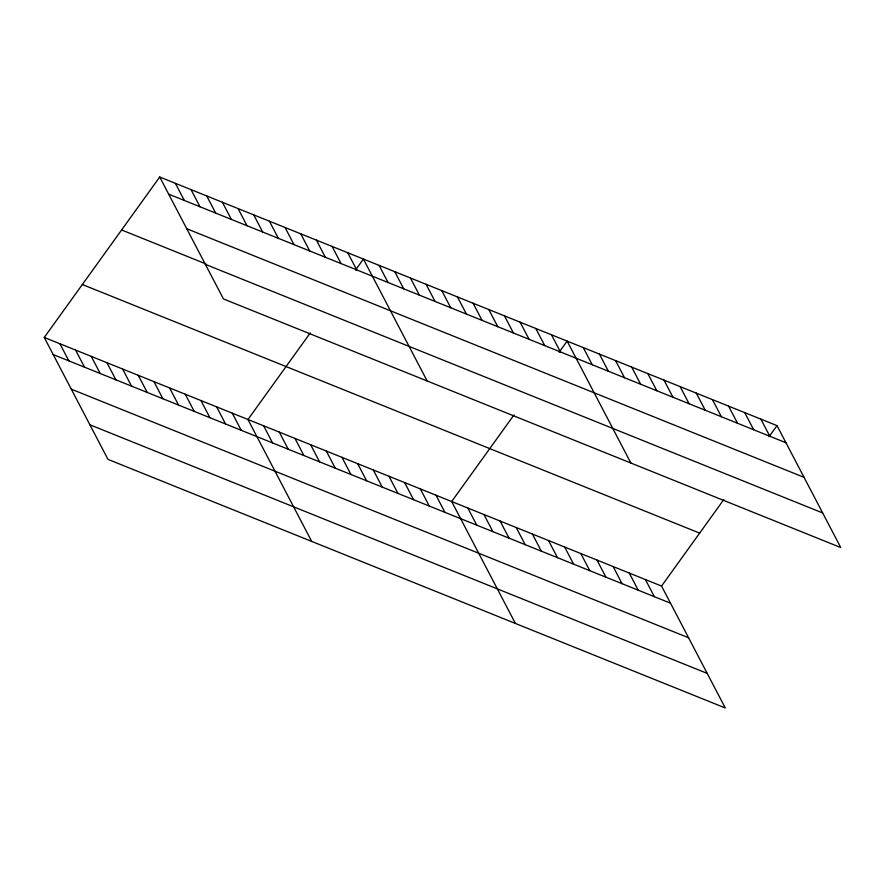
<?xml version="1.0" encoding="UTF-8"?>
<svg xmlns="http://www.w3.org/2000/svg" width="885" height="885" viewBox="0 0 885 885"><rect width="100%" height="100%" fill="white"/><g stroke="black" fill="none" stroke-linecap="round" stroke-linejoin="round"><path stroke-width="1.33" d="M44.25 337.451L661.549 586.058L725.291 707.978L107.981 459.37L44.25 337.451L159.709 177.022L777.019 425.63L840.75 547.549L223.451 298.942L159.709 177.022M310.226 332.981L247.955 419.501L311.697 541.41M355.482 270.091L363.425 259.062L427.156 380.981M513.931 415.021L451.671 501.541L515.402 623.449M559.198 352.13L567.13 341.101L630.872 463.021M661.549 586.058L723.808 499.549M769.076 436.659L777.019 425.63M168.659 194.147L785.968 442.754M186.746 228.728L804.045 477.336M121.61 229.967L205.984 263.951M205.364 264.349L822.674 512.957M82.349 284.516L699.659 533.124M53.2 354.575L670.498 603.183M71.276 389.157L688.585 637.764M89.905 424.789L707.203 673.396M760.868 419.125L769.817 436.25M744.727 412.631L753.677 429.745M728.576 406.126L737.526 423.24M712.436 399.622L721.386 416.747M696.296 393.117L705.245 410.242M680.145 386.623L689.094 403.737M664.004 380.119L672.954 397.232M647.853 373.614L656.803 390.739M631.713 367.109L640.663 384.234M615.562 360.615L624.511 377.729M599.422 354.111L608.371 371.224M583.281 347.606L592.231 364.731M551.466 334.795L560.415 351.909M535.79 328.479L544.74 345.604M520.126 322.173L529.075 339.287M645.408 579.564L654.358 596.678M504.45 315.856L513.4 332.981M629.257 573.06L638.207 590.173M488.785 309.551L497.735 326.665M613.117 566.555L622.067 583.68M473.11 303.234L482.059 320.359M596.977 560.05L605.926 577.175M457.445 296.929L466.395 314.042M580.825 553.556L589.775 570.67M441.77 290.612L450.719 307.737M564.685 547.052L573.635 564.165M426.105 284.306L435.055 301.431M548.534 540.547L557.484 557.672M410.43 278.001L419.379 295.114M532.394 534.042L541.343 551.167M394.765 271.684L403.715 288.809M516.254 527.548L525.203 544.662M379.09 265.378L388.039 282.492M500.102 521.044L509.052 538.157M347.75 252.756L356.699 269.87M483.962 514.539L492.912 531.664M332.085 246.439L341.035 263.564M467.811 508.034L476.761 525.159M316.41 240.134L325.359 257.247M300.745 233.817L309.695 250.942M435.995 495.224L444.945 512.349M285.07 227.511L294.019 244.625M420.331 488.918L429.28 506.032M269.405 221.195L278.355 238.319M404.655 482.602L413.605 499.726M253.73 214.889L262.679 232.003M388.991 476.296L397.94 493.41M238.065 208.572L247.015 225.697M373.315 469.979L382.265 487.104M222.389 202.267L231.339 219.38M357.651 463.674L366.6 480.787M206.725 195.95L215.674 213.075M341.975 457.357L350.925 474.482M191.049 189.644L199.999 206.769M326.311 451.051L335.26 468.165M175.385 183.339L184.334 200.452M310.635 444.735L319.585 461.859M294.97 438.429L303.92 455.543M279.295 432.112L288.245 449.237M263.63 425.807L272.58 442.931M232.29 413.184L241.24 430.309M216.615 406.879L225.564 423.992M200.95 400.562L209.9 417.687M185.275 394.256L194.224 411.37M169.61 387.94L178.56 405.065M153.935 381.634L162.884 398.748M138.27 375.317L147.22 392.442M122.595 369.012L131.555 386.125M106.93 362.695L115.88 379.82M91.255 356.389L100.215 373.503M75.59 350.073L84.54 367.198M59.914 343.767L68.875 360.881"/></g></svg>
